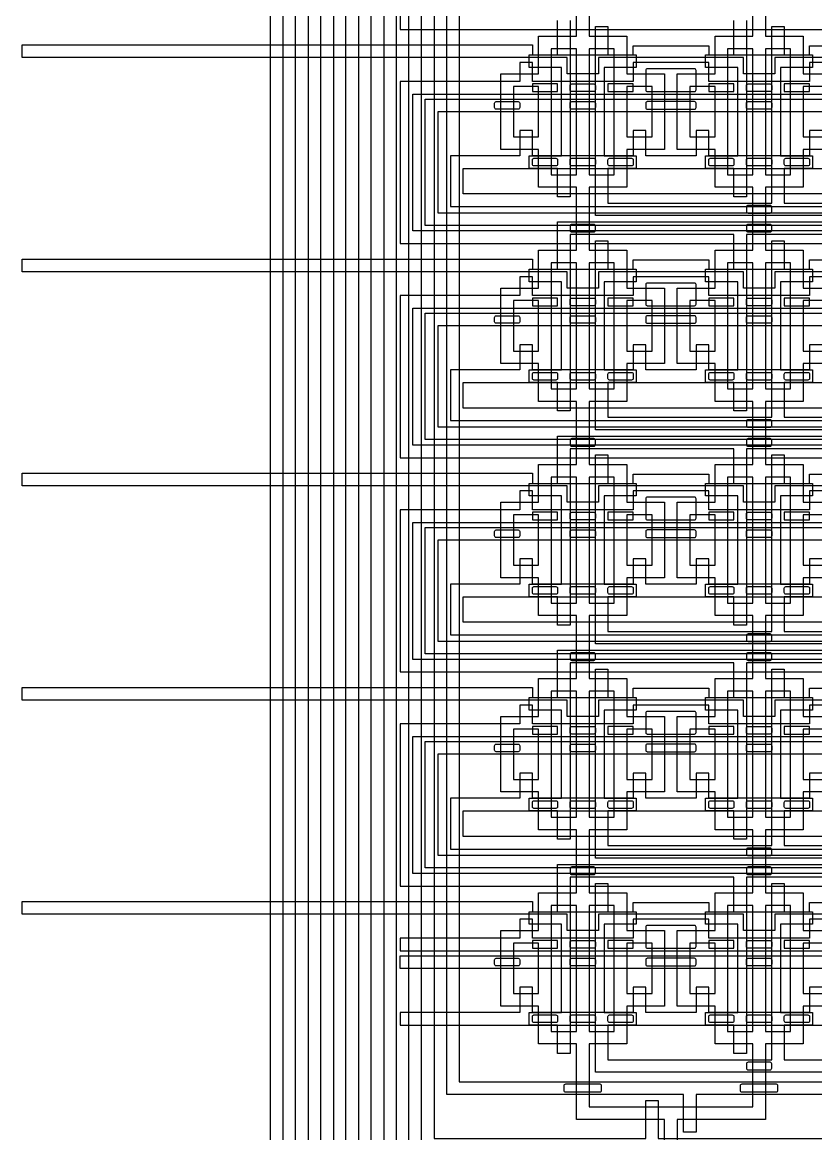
# Model space of a CAD drawing. Extents: x 0 to 194465, y -118660 to 40475.
# Drawn here: x 14962 to 21262, y 9110 to 17933 of the extents above; entities that cross this region are included whole.
import ezdxf

# ---------------------------------------------------------------- set-up
doc = ezdxf.new("R2010")
doc.units = 13
for name, color, linetype in [('Control 1 - Push up', 6, 'Continuous'), ('Control 2 - Push down', 1, 'Continuous'), ('Flow', 5, 'Continuous')]:
    doc.layers.add(name, color=color, linetype=linetype)

msp = doc.modelspace()

# ---------------------------------------------------------------- linework, layer by layer
at = {"layer": 'Control 1 - Push up'}
for points in [[(21812.498876, 19313.1072), (21212.498876, 19313.1072), (21212.498876, 19163.1072), (20412.498876, 19163.1072), (20412.498876, 19313.1072), (19812.498876, 19313.1072), (19812.498876, 19163.1072), (19012.498876, 19163.1072), (19012.498876, 19313.1072), (18912.498876, 19313.1072), (18912.498876, 19163.106938), (17962.498876, 19163.106938), (17962.498876, 17876.067922), (41462.498876, 17876.067922)], [(22087.498876, 17653.1072), (20937.498876, 17653.1072), (20937.498876, 17523.1072), (20687.498876, 17523.1072), (20687.498876, 17653.1072), (19537.498876, 17653.1072), (19537.498876, 17523.1072), (19287.498876, 17523.1072), (19287.498876, 17653.1072), (14962.498876, 17653.1072), (14962.498876, 17753.1072), (19012.498876, 17753.1072), (19012.498876, 17673.1072), (19812.498876, 17673.1072), (19812.498876, 17746.1072), (20412.498876, 17746.1072), (20412.498876, 17673.1072), (21212.498876, 17673.1072), (21212.498876, 17746.1072), (21812.498876, 17746.1072)], [(21812.498876, 17613.1072), (21212.498876, 17613.1072), (21212.498876, 17463.1072), (20412.498876, 17463.1072), (20412.498876, 17613.1072), (19812.498876, 17613.1072), (19812.498876, 17463.1072), (19012.498876, 17463.1072), (19012.498876, 17613.1072), (18912.498876, 17613.1072), (18912.498876, 17463.106938), (17962.498876, 17463.106938), (17962.498876, 16176.067922), (41462.498876, 16176.067922)], [(41562.498876, 16276.067922), (18062.498876, 16276.067922), (18062.498876, 17363.106939), (41562.498876, 17363.107199)], [(41662.498876, 16320.606938), (18162.498876, 16320.606938), (18162.498876, 17323.106938), (41662.498876, 17323.1072)], [(41762.498876, 17223.1072), (18262.498876, 17223.1072), (18262.498876, 16420.606938), (41762.498876, 16420.606938)], [(21312.498876, 17073.1072), (21212.498876, 17073.1072), (21212.498876, 16873.1072), (20412.498876, 16873.1072), (20412.498876, 17073.1072), (20312.498876, 17073.1072), (20312.498876, 16873.1072), (19912.498876, 16873.1072), (19912.498876, 17073.1072), (19812.498876, 17073.1072), (19812.498876, 16873.1072), (19012.498876, 16873.1072), (19012.498876, 17073.1072), (18912.498876, 17073.1072), (18912.498876, 16873.1072), (18362.498876, 16873.1072), (18362.498876, 16470.606938), (41862.498876, 16470.606938)], [(41962.498876, 16570.606938), (18462.498876, 16570.606938), (18462.498876, 16773.1072), (41962.498876, 16773.1072)], [(22087.498876, 15953.1072), (20937.498876, 15953.1072), (20937.498876, 15823.1072), (20687.498876, 15823.1072), (20687.498876, 15953.1072), (19537.498876, 15953.1072), (19537.498876, 15823.1072), (19287.498876, 15823.1072), (19287.498876, 15953.1072), (14962.498876, 15953.1072), (14962.498876, 16053.1072), (19012.498876, 16053.1072), (19012.498876, 15973.1072), (19812.498876, 15973.1072), (19812.498876, 16046.1072), (20412.498876, 16046.1072), (20412.498876, 15973.1072), (21212.498876, 15973.1072), (21212.498876, 16046.1072), (21812.498876, 16046.1072)], [(21812.498876, 15913.1072), (21212.498876, 15913.1072), (21212.498876, 15763.1072), (20412.498876, 15763.1072), (20412.498876, 15913.1072), (19812.498876, 15913.1072), (19812.498876, 15763.1072), (19012.498876, 15763.1072), (19012.498876, 15913.1072), (18912.498876, 15913.1072), (18912.498876, 15763.106938), (17962.498876, 15763.106938), (17962.498876, 14476.067922), (41462.498876, 14476.067922)], [(41562.498876, 14576.067922), (18062.498876, 14576.067922), (18062.498876, 15663.106939), (41562.498876, 15663.107199)], [(41662.498876, 14620.606938), (18162.498876, 14620.606938), (18162.498876, 15623.106938), (41662.498876, 15623.1072)], [(41762.498876, 15523.1072), (18262.498876, 15523.1072), (18262.498876, 14720.606938), (41762.498876, 14720.606938)], [(21312.498876, 15373.1072), (21212.498876, 15373.1072), (21212.498876, 15173.1072), (20412.498876, 15173.1072), (20412.498876, 15373.1072), (20312.498876, 15373.1072), (20312.498876, 15173.1072), (19912.498876, 15173.1072), (19912.498876, 15373.1072), (19812.498876, 15373.1072), (19812.498876, 15173.1072), (19012.498876, 15173.1072), (19012.498876, 15373.1072), (18912.498876, 15373.1072), (18912.498876, 15173.1072), (18362.498876, 15173.1072), (18362.498876, 14770.606938), (41862.498876, 14770.606938)], [(41962.498876, 14870.606938), (18462.498876, 14870.606938), (18462.498876, 15073.1072), (41962.498876, 15073.1072)], [(22087.498876, 14253.1072), (20937.498876, 14253.1072), (20937.498876, 14123.1072), (20687.498876, 14123.1072), (20687.498876, 14253.1072), (19537.498876, 14253.1072), (19537.498876, 14123.1072), (19287.498876, 14123.1072), (19287.498876, 14253.1072), (14962.498876, 14253.1072), (14962.498876, 14353.1072), (19012.498876, 14353.1072), (19012.498876, 14273.1072), (19812.498876, 14273.1072), (19812.498876, 14346.1072), (20412.498876, 14346.1072), (20412.498876, 14273.1072), (21212.498876, 14273.1072), (21212.498876, 14346.1072), (21812.498876, 14346.1072)], [(21812.498876, 14213.1072), (21212.498876, 14213.1072), (21212.498876, 14063.1072), (20412.498876, 14063.1072), (20412.498876, 14213.1072), (19812.498876, 14213.1072), (19812.498876, 14063.1072), (19012.498876, 14063.1072), (19012.498876, 14213.1072), (18912.498876, 14213.1072), (18912.498876, 14063.106938), (17962.498876, 14063.106938), (17962.498876, 12776.067922), (41462.498876, 12776.067922)], [(41562.498876, 12876.067922), (18062.498876, 12876.067922), (18062.498876, 13963.106939), (41562.498876, 13963.107199)], [(41662.498876, 12920.606938), (18162.498876, 12920.606938), (18162.498876, 13923.106938), (41662.498876, 13923.1072)], [(41762.498876, 13823.1072), (18262.498876, 13823.1072), (18262.498876, 13020.606938), (41762.498876, 13020.606938)], [(21312.498876, 13673.1072), (21212.498876, 13673.1072), (21212.498876, 13473.1072), (20412.498876, 13473.1072), (20412.498876, 13673.1072), (20312.498876, 13673.1072), (20312.498876, 13473.1072), (19912.498876, 13473.1072), (19912.498876, 13673.1072), (19812.498876, 13673.1072), (19812.498876, 13473.1072), (19012.498876, 13473.1072), (19012.498876, 13673.1072), (18912.498876, 13673.1072), (18912.498876, 13473.1072), (18362.498876, 13473.1072), (18362.498876, 13070.606938), (41862.498876, 13070.606938)], [(41962.498876, 13170.606938), (18462.498876, 13170.606938), (18462.498876, 13373.1072), (41962.498876, 13373.1072)], [(22087.498876, 12553.1072), (20937.498876, 12553.1072), (20937.498876, 12423.1072), (20687.498876, 12423.1072), (20687.498876, 12553.1072), (19537.498876, 12553.1072), (19537.498876, 12423.1072), (19287.498876, 12423.1072), (19287.498876, 12553.1072), (14962.498876, 12553.1072), (14962.498876, 12653.1072), (19012.498876, 12653.1072), (19012.498876, 12573.1072), (19812.498876, 12573.1072), (19812.498876, 12646.1072), (20412.498876, 12646.1072), (20412.498876, 12573.1072), (21212.498876, 12573.1072), (21212.498876, 12646.1072), (21812.498876, 12646.1072)], [(21812.498876, 12513.1072), (21212.498876, 12513.1072), (21212.498876, 12363.1072), (20412.498876, 12363.1072), (20412.498876, 12513.1072), (19812.498876, 12513.1072), (19812.498876, 12363.1072), (19012.498876, 12363.1072), (19012.498876, 12513.1072), (18912.498876, 12513.1072), (18912.498876, 12363.106938), (17962.498876, 12363.106938), (17962.498876, 11076.067922), (41462.498876, 11076.067922)], [(41562.498876, 11176.067922), (18062.498876, 11176.067922), (18062.498876, 12263.106939), (41562.498876, 12263.107199)], [(41662.498876, 11220.606938), (18162.498876, 11220.606938), (18162.498876, 12223.106938), (41662.498876, 12223.1072)], [(41762.498876, 12123.1072), (18262.498876, 12123.1072), (18262.498876, 11320.606938), (41762.498876, 11320.606938)], [(21312.498876, 11973.1072), (21212.498876, 11973.1072), (21212.498876, 11773.1072), (20412.498876, 11773.1072), (20412.498876, 11973.1072), (20312.498876, 11973.1072), (20312.498876, 11773.1072), (19912.498876, 11773.1072), (19912.498876, 11973.1072), (19812.498876, 11973.1072), (19812.498876, 11773.1072), (19012.498876, 11773.1072), (19012.498876, 11973.1072), (18912.498876, 11973.1072), (18912.498876, 11773.1072), (18362.498876, 11773.1072), (18362.498876, 11370.606938), (41862.498876, 11370.606938)], [(41962.498876, 11470.606938), (18462.498876, 11470.606938), (18462.498876, 11673.1072), (41962.498876, 11673.1072)], [(22087.498876, 10853.1072), (20937.498876, 10853.1072), (20937.498876, 10723.1072), (20687.498876, 10723.1072), (20687.498876, 10853.1072), (19537.498876, 10853.1072), (19537.498876, 10723.1072), (19287.498876, 10723.1072), (19287.498876, 10853.1072), (14962.498876, 10853.1072), (14962.498876, 10953.1072), (19012.498876, 10953.1072), (19012.498876, 10873.1072), (19812.498876, 10873.1072), (19812.498876, 10946.1072), (20412.498876, 10946.1072), (20412.498876, 10873.1072), (21212.498876, 10873.1072), (21212.498876, 10946.1072), (21812.498876, 10946.1072)], [(21812.498876, 10813.1072), (21212.498876, 10813.1072), (21212.498876, 10663.1072), (20412.498876, 10663.1072), (20412.498876, 10813.1072), (19812.498876, 10813.1072), (19812.498876, 10663.1072), (19012.498876, 10663.1072), (19012.498876, 10813.1072), (18912.498876, 10813.1072), (18912.498876, 10663.106938), (17962.498876, 10663.106938), (17962.498876, 10563.106939), (41562.498876, 10563.107199)], [(41762.498876, 10423.1072), (17962.498876, 10423.1072), (17962.498876, 10523.106936), (41662.498876, 10523.1072)], [(21312.498876, 10273.1072), (21212.498876, 10273.1072), (21212.498876, 10073.1072), (20412.498876, 10073.1072), (20412.498876, 10273.1072), (20312.498876, 10273.1072), (20312.498876, 10073.1072), (19912.498876, 10073.1072), (19912.498876, 10273.1072), (19812.498876, 10273.1072), (19812.498876, 10073.1072), (19012.498876, 10073.1072), (19012.498876, 10273.1072), (18912.498876, 10273.1072), (18912.498876, 10073.1072), (17962.498876, 10073.1072), (17962.498876, 9973.1072), (41962.498876, 9973.1072)]]:
    msp.add_lwpolyline(points, dxfattribs=at)
for points in [[(20312.498876, 17550.6072, 0.414214), (20299.998876, 17563.1072), (19924.998876, 17563.1072, 0.414214), (19912.498876, 17550.6072), (19912.498876, 17395.6072, 0.414214), (19924.998876, 17383.1072), (20299.998876, 17383.1072, 0.414214), (20312.498876, 17395.6072)], [(19324.998876, 17383.1072, -0.414214), (19312.498876, 17395.6072), (19312.498876, 17430.6072, -0.414214), (19324.998876, 17443.1072), (19499.998876, 17443.1072, -0.414214), (19512.498876, 17430.6072), (19512.498876, 17395.6072, -0.414214), (19499.998876, 17383.1072)], [(20724.998876, 17383.1072, -0.414214), (20712.498876, 17395.6072), (20712.498876, 17430.6072, -0.414214), (20724.998876, 17443.1072), (20899.998876, 17443.1072, -0.414214), (20912.498876, 17430.6072), (20912.498876, 17395.6072, -0.414214), (20899.998876, 17383.1072)], [(18724.998876, 17243.1072, -0.414214), (18712.498876, 17255.6072), (18712.498876, 17290.6072, -0.414214), (18724.998876, 17303.1072), (18899.998876, 17303.1072, -0.414214), (18912.498876, 17290.6072), (18912.498876, 17255.6072, -0.414214), (18899.998876, 17243.1072)], [(19324.998876, 17243.1072, -0.414214), (19312.498876, 17255.6072), (19312.498876, 17290.6072, -0.414214), (19324.998876, 17303.1072), (19499.998876, 17303.1072, -0.414214), (19512.498876, 17290.6072), (19512.498876, 17255.6072, -0.414214), (19499.998876, 17243.1072)], [(19924.998876, 17243.1072), (20299.998876, 17243.1072, 0.414214), (20312.498876, 17255.6072), (20312.498876, 17290.6072, 0.414214), (20299.998876, 17303.1072), (19924.998876, 17303.1072, 0.414214), (19912.498876, 17290.6072), (19912.498876, 17255.6072, 0.414214)], [(20724.998876, 17243.1072, -0.414214), (20712.498876, 17255.6072), (20712.498876, 17290.6072, -0.414214), (20724.998876, 17303.1072), (20899.998876, 17303.1072, -0.414214), (20912.498876, 17290.6072), (20912.498876, 17255.6072, -0.414214), (20899.998876, 17243.1072)], [(19024.998876, 16793.1072, -0.414214), (19012.498876, 16805.6072), (19012.498876, 16840.6072, -0.414214), (19024.998876, 16853.1072), (19199.998876, 16853.1072, -0.414214), (19212.498876, 16840.6072), (19212.498876, 16805.6072, -0.414214), (19199.998876, 16793.1072)], [(19324.998876, 16793.1072, -0.414214), (19312.498876, 16805.6072), (19312.498876, 16840.6072, -0.414214), (19324.998876, 16853.1072), (19499.998876, 16853.1072, -0.414214), (19512.498876, 16840.6072), (19512.498876, 16805.6072, -0.414214), (19499.998876, 16793.1072)], [(19624.998876, 16793.1072, -0.414214), (19612.498876, 16805.6072), (19612.498876, 16840.6072, -0.414214), (19624.998876, 16853.1072), (19799.998876, 16853.1072, -0.414214), (19812.498876, 16840.6072), (19812.498876, 16805.6072, -0.414214), (19799.998876, 16793.1072)], [(20424.998876, 16793.1072, -0.414214), (20412.498876, 16805.6072), (20412.498876, 16840.6072, -0.414214), (20424.998876, 16853.1072), (20599.998876, 16853.1072, -0.414214), (20612.498876, 16840.6072), (20612.498876, 16805.6072, -0.414214), (20599.998876, 16793.1072)], [(20724.998876, 16793.1072, -0.414214), (20712.498876, 16805.6072), (20712.498876, 16840.6072, -0.414214), (20724.998876, 16853.1072), (20899.998876, 16853.1072, -0.414214), (20912.498876, 16840.6072), (20912.498876, 16805.6072, -0.414214), (20899.998876, 16793.1072)], [(21024.998876, 16793.1072, -0.414214), (21012.498876, 16805.6072), (21012.498876, 16840.6072, -0.414214), (21024.998876, 16853.1072), (21199.998876, 16853.1072, -0.414214), (21212.498876, 16840.6072), (21212.498876, 16805.6072, -0.414214), (21199.998876, 16793.1072)], [(20312.498876, 15850.6072, 0.414214), (20299.998876, 15863.1072), (19924.998876, 15863.1072, 0.414214), (19912.498876, 15850.6072), (19912.498876, 15695.6072, 0.414214), (19924.998876, 15683.1072), (20299.998876, 15683.1072, 0.414214), (20312.498876, 15695.6072)], [(19324.998876, 15683.1072, -0.414214), (19312.498876, 15695.6072), (19312.498876, 15730.6072, -0.414214), (19324.998876, 15743.1072), (19499.998876, 15743.1072, -0.414214), (19512.498876, 15730.6072), (19512.498876, 15695.6072, -0.414214), (19499.998876, 15683.1072)], [(20724.998876, 15683.1072, -0.414214), (20712.498876, 15695.6072), (20712.498876, 15730.6072, -0.414214), (20724.998876, 15743.1072), (20899.998876, 15743.1072, -0.414214), (20912.498876, 15730.6072), (20912.498876, 15695.6072, -0.414214), (20899.998876, 15683.1072)], [(18724.998876, 15543.1072, -0.414214), (18712.498876, 15555.6072), (18712.498876, 15590.6072, -0.414214), (18724.998876, 15603.1072), (18899.998876, 15603.1072, -0.414214), (18912.498876, 15590.6072), (18912.498876, 15555.6072, -0.414214), (18899.998876, 15543.1072)], [(19324.998876, 15543.1072, -0.414214), (19312.498876, 15555.6072), (19312.498876, 15590.6072, -0.414214), (19324.998876, 15603.1072), (19499.998876, 15603.1072, -0.414214), (19512.498876, 15590.6072), (19512.498876, 15555.6072, -0.414214), (19499.998876, 15543.1072)], [(19924.998876, 15543.1072), (20299.998876, 15543.1072, 0.414214), (20312.498876, 15555.6072), (20312.498876, 15590.6072, 0.414214), (20299.998876, 15603.1072), (19924.998876, 15603.1072, 0.414214), (19912.498876, 15590.6072), (19912.498876, 15555.6072, 0.414214)], [(20724.998876, 15543.1072, -0.414214), (20712.498876, 15555.6072), (20712.498876, 15590.6072, -0.414214), (20724.998876, 15603.1072), (20899.998876, 15603.1072, -0.414214), (20912.498876, 15590.6072), (20912.498876, 15555.6072, -0.414214), (20899.998876, 15543.1072)], [(19024.998876, 15093.1072, -0.414214), (19012.498876, 15105.6072), (19012.498876, 15140.6072, -0.414214), (19024.998876, 15153.1072), (19199.998876, 15153.1072, -0.414214), (19212.498876, 15140.6072), (19212.498876, 15105.6072, -0.414214), (19199.998876, 15093.1072)], [(19324.998876, 15093.1072, -0.414214), (19312.498876, 15105.6072), (19312.498876, 15140.6072, -0.414214), (19324.998876, 15153.1072), (19499.998876, 15153.1072, -0.414214), (19512.498876, 15140.6072), (19512.498876, 15105.6072, -0.414214), (19499.998876, 15093.1072)], [(19624.998876, 15093.1072, -0.414214), (19612.498876, 15105.6072), (19612.498876, 15140.6072, -0.414214), (19624.998876, 15153.1072), (19799.998876, 15153.1072, -0.414214), (19812.498876, 15140.6072), (19812.498876, 15105.6072, -0.414214), (19799.998876, 15093.1072)], [(20424.998876, 15093.1072, -0.414214), (20412.498876, 15105.6072), (20412.498876, 15140.6072, -0.414214), (20424.998876, 15153.1072), (20599.998876, 15153.1072, -0.414214), (20612.498876, 15140.6072), (20612.498876, 15105.6072, -0.414214), (20599.998876, 15093.1072)], [(20724.998876, 15093.1072, -0.414214), (20712.498876, 15105.6072), (20712.498876, 15140.6072, -0.414214), (20724.998876, 15153.1072), (20899.998876, 15153.1072, -0.414214), (20912.498876, 15140.6072), (20912.498876, 15105.6072, -0.414214), (20899.998876, 15093.1072)], [(21024.998876, 15093.1072, -0.414214), (21012.498876, 15105.6072), (21012.498876, 15140.6072, -0.414214), (21024.998876, 15153.1072), (21199.998876, 15153.1072, -0.414214), (21212.498876, 15140.6072), (21212.498876, 15105.6072, -0.414214), (21199.998876, 15093.1072)], [(20312.498876, 14150.6072, 0.414214), (20299.998876, 14163.1072), (19924.998876, 14163.1072, 0.414214), (19912.498876, 14150.6072), (19912.498876, 13995.6072, 0.414214), (19924.998876, 13983.1072), (20299.998876, 13983.1072, 0.414214), (20312.498876, 13995.6072)], [(19324.998876, 13983.1072, -0.414214), (19312.498876, 13995.6072), (19312.498876, 14030.6072, -0.414214), (19324.998876, 14043.1072), (19499.998876, 14043.1072, -0.414214), (19512.498876, 14030.6072), (19512.498876, 13995.6072, -0.414214), (19499.998876, 13983.1072)], [(20724.998876, 13983.1072, -0.414214), (20712.498876, 13995.6072), (20712.498876, 14030.6072, -0.414214), (20724.998876, 14043.1072), (20899.998876, 14043.1072, -0.414214), (20912.498876, 14030.6072), (20912.498876, 13995.6072, -0.414214), (20899.998876, 13983.1072)], [(18724.998876, 13843.1072, -0.414214), (18712.498876, 13855.6072), (18712.498876, 13890.6072, -0.414214), (18724.998876, 13903.1072), (18899.998876, 13903.1072, -0.414214), (18912.498876, 13890.6072), (18912.498876, 13855.6072, -0.414214), (18899.998876, 13843.1072)], [(19324.998876, 13843.1072, -0.414214), (19312.498876, 13855.6072), (19312.498876, 13890.6072, -0.414214), (19324.998876, 13903.1072), (19499.998876, 13903.1072, -0.414214), (19512.498876, 13890.6072), (19512.498876, 13855.6072, -0.414214), (19499.998876, 13843.1072)], [(19924.998876, 13843.1072), (20299.998876, 13843.1072, 0.414214), (20312.498876, 13855.6072), (20312.498876, 13890.6072, 0.414214), (20299.998876, 13903.1072), (19924.998876, 13903.1072, 0.414214), (19912.498876, 13890.6072), (19912.498876, 13855.6072, 0.414214)], [(20724.998876, 13843.1072, -0.414214), (20712.498876, 13855.6072), (20712.498876, 13890.6072, -0.414214), (20724.998876, 13903.1072), (20899.998876, 13903.1072, -0.414214), (20912.498876, 13890.6072), (20912.498876, 13855.6072, -0.414214), (20899.998876, 13843.1072)], [(19024.998876, 13393.1072, -0.414214), (19012.498876, 13405.6072), (19012.498876, 13440.6072, -0.414214), (19024.998876, 13453.1072), (19199.998876, 13453.1072, -0.414214), (19212.498876, 13440.6072), (19212.498876, 13405.6072, -0.414214), (19199.998876, 13393.1072)], [(19324.998876, 13393.1072, -0.414214), (19312.498876, 13405.6072), (19312.498876, 13440.6072, -0.414214), (19324.998876, 13453.1072), (19499.998876, 13453.1072, -0.414214), (19512.498876, 13440.6072), (19512.498876, 13405.6072, -0.414214), (19499.998876, 13393.1072)], [(19624.998876, 13393.1072, -0.414214), (19612.498876, 13405.6072), (19612.498876, 13440.6072, -0.414214), (19624.998876, 13453.1072), (19799.998876, 13453.1072, -0.414214), (19812.498876, 13440.6072), (19812.498876, 13405.6072, -0.414214), (19799.998876, 13393.1072)], [(20424.998876, 13393.1072, -0.414214), (20412.498876, 13405.6072), (20412.498876, 13440.6072, -0.414214), (20424.998876, 13453.1072), (20599.998876, 13453.1072, -0.414214), (20612.498876, 13440.6072), (20612.498876, 13405.6072, -0.414214), (20599.998876, 13393.1072)], [(20724.998876, 13393.1072, -0.414214), (20712.498876, 13405.6072), (20712.498876, 13440.6072, -0.414214), (20724.998876, 13453.1072), (20899.998876, 13453.1072, -0.414214), (20912.498876, 13440.6072), (20912.498876, 13405.6072, -0.414214), (20899.998876, 13393.1072)], [(21024.998876, 13393.1072, -0.414214), (21012.498876, 13405.6072), (21012.498876, 13440.6072, -0.414214), (21024.998876, 13453.1072), (21199.998876, 13453.1072, -0.414214), (21212.498876, 13440.6072), (21212.498876, 13405.6072, -0.414214), (21199.998876, 13393.1072)], [(20312.498876, 12450.6072, 0.414214), (20299.998876, 12463.1072), (19924.998876, 12463.1072, 0.414214), (19912.498876, 12450.6072), (19912.498876, 12295.6072, 0.414214), (19924.998876, 12283.1072), (20299.998876, 12283.1072, 0.414214), (20312.498876, 12295.6072)], [(19324.998876, 12283.1072, -0.414214), (19312.498876, 12295.6072), (19312.498876, 12330.6072, -0.414214), (19324.998876, 12343.1072), (19499.998876, 12343.1072, -0.414214), (19512.498876, 12330.6072), (19512.498876, 12295.6072, -0.414214), (19499.998876, 12283.1072)], [(20724.998876, 12283.1072, -0.414214), (20712.498876, 12295.6072), (20712.498876, 12330.6072, -0.414214), (20724.998876, 12343.1072), (20899.998876, 12343.1072, -0.414214), (20912.498876, 12330.6072), (20912.498876, 12295.6072, -0.414214), (20899.998876, 12283.1072)], [(18724.998876, 12143.1072, -0.414214), (18712.498876, 12155.6072), (18712.498876, 12190.6072, -0.414214), (18724.998876, 12203.1072), (18899.998876, 12203.1072, -0.414214), (18912.498876, 12190.6072), (18912.498876, 12155.6072, -0.414214), (18899.998876, 12143.1072)], [(19324.998876, 12143.1072, -0.414214), (19312.498876, 12155.6072), (19312.498876, 12190.6072, -0.414214), (19324.998876, 12203.1072), (19499.998876, 12203.1072, -0.414214), (19512.498876, 12190.6072), (19512.498876, 12155.6072, -0.414214), (19499.998876, 12143.1072)], [(19924.998876, 12143.1072), (20299.998876, 12143.1072, 0.414214), (20312.498876, 12155.6072), (20312.498876, 12190.6072, 0.414214), (20299.998876, 12203.1072), (19924.998876, 12203.1072, 0.414214), (19912.498876, 12190.6072), (19912.498876, 12155.6072, 0.414214)], [(20724.998876, 12143.1072, -0.414214), (20712.498876, 12155.6072), (20712.498876, 12190.6072, -0.414214), (20724.998876, 12203.1072), (20899.998876, 12203.1072, -0.414214), (20912.498876, 12190.6072), (20912.498876, 12155.6072, -0.414214), (20899.998876, 12143.1072)], [(19024.998876, 11693.1072, -0.414214), (19012.498876, 11705.6072), (19012.498876, 11740.6072, -0.414214), (19024.998876, 11753.1072), (19199.998876, 11753.1072, -0.414214), (19212.498876, 11740.6072), (19212.498876, 11705.6072, -0.414214), (19199.998876, 11693.1072)], [(19324.998876, 11693.1072, -0.414214), (19312.498876, 11705.6072), (19312.498876, 11740.6072, -0.414214), (19324.998876, 11753.1072), (19499.998876, 11753.1072, -0.414214), (19512.498876, 11740.6072), (19512.498876, 11705.6072, -0.414214), (19499.998876, 11693.1072)], [(19624.998876, 11693.1072, -0.414214), (19612.498876, 11705.6072), (19612.498876, 11740.6072, -0.414214), (19624.998876, 11753.1072), (19799.998876, 11753.1072, -0.414214), (19812.498876, 11740.6072), (19812.498876, 11705.6072, -0.414214), (19799.998876, 11693.1072)], [(20424.998876, 11693.1072, -0.414214), (20412.498876, 11705.6072), (20412.498876, 11740.6072, -0.414214), (20424.998876, 11753.1072), (20599.998876, 11753.1072, -0.414214), (20612.498876, 11740.6072), (20612.498876, 11705.6072, -0.414214), (20599.998876, 11693.1072)], [(20724.998876, 11693.1072, -0.414214), (20712.498876, 11705.6072), (20712.498876, 11740.6072, -0.414214), (20724.998876, 11753.1072), (20899.998876, 11753.1072, -0.414214), (20912.498876, 11740.6072), (20912.498876, 11705.6072, -0.414214), (20899.998876, 11693.1072)], [(21024.998876, 11693.1072, -0.414214), (21012.498876, 11705.6072), (21012.498876, 11740.6072, -0.414214), (21024.998876, 11753.1072), (21199.998876, 11753.1072, -0.414214), (21212.498876, 11740.6072), (21212.498876, 11705.6072, -0.414214), (21199.998876, 11693.1072)], [(20312.498876, 10750.6072, 0.414214), (20299.998876, 10763.1072), (19924.998876, 10763.1072, 0.414214), (19912.498876, 10750.6072), (19912.498876, 10595.6072, 0.414214), (19924.998876, 10583.1072), (20299.998876, 10583.1072, 0.414214), (20312.498876, 10595.6072)], [(19324.998876, 10583.1072, -0.414214), (19312.498876, 10595.6072), (19312.498876, 10630.6072, -0.414214), (19324.998876, 10643.1072), (19499.998876, 10643.1072, -0.414214), (19512.498876, 10630.6072), (19512.498876, 10595.6072, -0.414214), (19499.998876, 10583.1072)], [(20724.998876, 10583.1072, -0.414214), (20712.498876, 10595.6072), (20712.498876, 10630.6072, -0.414214), (20724.998876, 10643.1072), (20899.998876, 10643.1072, -0.414214), (20912.498876, 10630.6072), (20912.498876, 10595.6072, -0.414214), (20899.998876, 10583.1072)], [(18724.998876, 10443.1072, -0.414214), (18712.498876, 10455.6072), (18712.498876, 10490.6072, -0.414214), (18724.998876, 10503.1072), (18899.998876, 10503.1072, -0.414214), (18912.498876, 10490.6072), (18912.498876, 10455.6072, -0.414214), (18899.998876, 10443.1072)], [(19324.998876, 10443.1072, -0.414214), (19312.498876, 10455.6072), (19312.498876, 10490.6072, -0.414214), (19324.998876, 10503.1072), (19499.998876, 10503.1072, -0.414214), (19512.498876, 10490.6072), (19512.498876, 10455.6072, -0.414214), (19499.998876, 10443.1072)], [(19924.998876, 10443.1072), (20299.998876, 10443.1072, 0.414214), (20312.498876, 10455.6072), (20312.498876, 10490.6072, 0.414214), (20299.998876, 10503.1072), (19924.998876, 10503.1072, 0.414214), (19912.498876, 10490.6072), (19912.498876, 10455.6072, 0.414214)], [(20724.998876, 10443.1072, -0.414214), (20712.498876, 10455.6072), (20712.498876, 10490.6072, -0.414214), (20724.998876, 10503.1072), (20899.998876, 10503.1072, -0.414214), (20912.498876, 10490.6072), (20912.498876, 10455.6072, -0.414214), (20899.998876, 10443.1072)], [(19024.998876, 9993.1072, -0.414214), (19012.498876, 10005.6072), (19012.498876, 10040.6072, -0.414214), (19024.998876, 10053.1072), (19199.998876, 10053.1072, -0.414214), (19212.498876, 10040.6072), (19212.498876, 10005.6072, -0.414214), (19199.998876, 9993.1072)], [(19324.998876, 9993.1072, -0.414214), (19312.498876, 10005.6072), (19312.498876, 10040.6072, -0.414214), (19324.998876, 10053.1072), (19499.998876, 10053.1072, -0.414214), (19512.498876, 10040.6072), (19512.498876, 10005.6072, -0.414214), (19499.998876, 9993.1072)], [(19624.998876, 9993.1072, -0.414214), (19612.498876, 10005.6072), (19612.498876, 10040.6072, -0.414214), (19624.998876, 10053.1072), (19799.998876, 10053.1072, -0.414214), (19812.498876, 10040.6072), (19812.498876, 10005.6072, -0.414214), (19799.998876, 9993.1072)], [(20424.998876, 9993.1072, -0.414214), (20412.498876, 10005.6072), (20412.498876, 10040.6072, -0.414214), (20424.998876, 10053.1072), (20599.998876, 10053.1072, -0.414214), (20612.498876, 10040.6072), (20612.498876, 10005.6072, -0.414214), (20599.998876, 9993.1072)], [(20724.998876, 9993.1072, -0.414214), (20712.498876, 10005.6072), (20712.498876, 10040.6072, -0.414214), (20724.998876, 10053.1072), (20899.998876, 10053.1072, -0.414214), (20912.498876, 10040.6072), (20912.498876, 10005.6072, -0.414214), (20899.998876, 9993.1072)], [(21024.998876, 9993.1072, -0.414214), (21012.498876, 10005.6072), (21012.498876, 10040.6072, -0.414214), (21024.998876, 10053.1072), (21199.998876, 10053.1072, -0.414214), (21212.498876, 10040.6072), (21212.498876, 10005.6072, -0.414214), (21199.998876, 9993.1072)]]:
    msp.add_lwpolyline(points, format="xyb", close=True, dxfattribs=at)
for points in [[(19212.498876, 17443.1072), (19012.498876, 17443.1072), (19012.498876, 17383.1072), (19212.498876, 17383.1072)], [(19812.498876, 17443.1072), (19612.498876, 17443.1072), (19612.498876, 17383.1072), (19812.498876, 17383.1072)], [(20612.498876, 17443.1072), (20412.498876, 17443.1072), (20412.498876, 17383.1072), (20612.498876, 17383.1072)], [(21212.498876, 17443.1072), (21012.498876, 17443.1072), (21012.498876, 17383.1072), (21212.498876, 17383.1072)], [(19212.498876, 15743.1072), (19012.498876, 15743.1072), (19012.498876, 15683.1072), (19212.498876, 15683.1072)], [(19812.498876, 15743.1072), (19612.498876, 15743.1072), (19612.498876, 15683.1072), (19812.498876, 15683.1072)], [(20612.498876, 15743.1072), (20412.498876, 15743.1072), (20412.498876, 15683.1072), (20612.498876, 15683.1072)], [(21212.498876, 15743.1072), (21012.498876, 15743.1072), (21012.498876, 15683.1072), (21212.498876, 15683.1072)], [(19212.498876, 14043.1072), (19012.498876, 14043.1072), (19012.498876, 13983.1072), (19212.498876, 13983.1072)], [(19812.498876, 14043.1072), (19612.498876, 14043.1072), (19612.498876, 13983.1072), (19812.498876, 13983.1072)], [(20612.498876, 14043.1072), (20412.498876, 14043.1072), (20412.498876, 13983.1072), (20612.498876, 13983.1072)], [(21212.498876, 14043.1072), (21012.498876, 14043.1072), (21012.498876, 13983.1072), (21212.498876, 13983.1072)], [(19212.498876, 12343.1072), (19012.498876, 12343.1072), (19012.498876, 12283.1072), (19212.498876, 12283.1072)], [(19812.498876, 12343.1072), (19612.498876, 12343.1072), (19612.498876, 12283.1072), (19812.498876, 12283.1072)], [(20612.498876, 12343.1072), (20412.498876, 12343.1072), (20412.498876, 12283.1072), (20612.498876, 12283.1072)], [(21212.498876, 12343.1072), (21012.498876, 12343.1072), (21012.498876, 12283.1072), (21212.498876, 12283.1072)], [(19212.498876, 10643.1072), (19012.498876, 10643.1072), (19012.498876, 10583.1072), (19212.498876, 10583.1072)], [(19812.498876, 10643.1072), (19612.498876, 10643.1072), (19612.498876, 10583.1072), (19812.498876, 10583.1072)], [(20612.498876, 10643.1072), (20412.498876, 10643.1072), (20412.498876, 10583.1072), (20612.498876, 10583.1072)], [(21212.498876, 10643.1072), (21012.498876, 10643.1072), (21012.498876, 10583.1072), (21212.498876, 10583.1072)]]:
    msp.add_lwpolyline(points, close=True, dxfattribs=at)
at = {"layer": 'Control 2 - Push down'}
for points in [[(44962.498876, 25448.1072), (29812.498876, 25448.1072), (29812.498876, 25148.1072), (29712.498876, 25148.1072), (29712.498876, 25448.1072), (17032.498876, 25448.1072), (17032.498876, 7273.1072), (29712.498876, 7273.1072), (29712.498876, 7573.1072), (29812.498876, 7573.1072), (29812.498876, 7273.1072), (30462.498876, 7273.1072), (30462.498876, 7173.1072), (16932.498876, 7173.1072), (16932.498876, 25548.1072), (44962.498876, 25548.1072)], [(17232.498876, 24998.1072), (17232.498876, 7723.1072), (36062.498876, 7723.1072), (36062.498876, 7623.1072), (30112.498876, 7623.1072), (30112.498876, 7323.1072), (30012.498876, 7323.1072), (30012.498876, 7623.1072), (17132.498876, 7623.1072), (17132.498876, 25098.1072), (30012.498876, 25098.1072), (30012.498876, 25398.1072), (30112.498876, 25398.1072), (30112.498876, 25098.1072), (44962.498876, 25098.1072), (44962.498876, 24998.1072)], [(35412.498876, 24848.1072), (35412.498876, 24548.1072), (35312.498876, 24548.1072), (35312.498876, 24848.1072), (24212.498876, 24848.1072), (24212.498876, 24548.1072), (24112.498876, 24548.1072), (24112.498876, 24848.1072), (17432.498876, 24848.1072), (17432.498876, 7873.1072), (24112.498876, 7873.1072), (24112.498876, 8173.1072), (24212.498876, 8173.1072), (24212.498876, 7873.1072), (35312.498876, 7873.1072), (35312.498876, 8173.1072), (35412.498876, 8173.1072), (35412.498876, 7873.1072), (36062.498876, 7873.1072), (36062.498876, 7773.1072), (17332.498876, 7773.1072), (17332.498876, 24948.1072), (44962.498876, 24948.1072), (44962.498876, 24848.1072)], [(17632.498876, 24398.1072), (17632.498876, 8323.1072), (38862.498876, 8323.1072), (38862.498876, 8223.1072), (35712.498876, 8223.1072), (35712.498876, 7923.1072), (35612.498876, 7923.1072), (35612.498876, 8223.1072), (24512.498876, 8223.1072), (24512.498876, 7923.1072), (24412.498876, 7923.1072), (24412.498876, 8223.1072), (17532.498876, 8223.1072), (17532.498876, 24498.1072), (24412.498876, 24498.1072), (24412.498876, 24798.1072), (24512.498876, 24798.1072), (24512.498876, 24498.1072), (35612.498876, 24498.1072), (35612.498876, 24798.1072), (35712.498876, 24798.1072), (35712.498876, 24498.1072), (44962.498876, 24498.1072), (44962.498876, 24398.1072)]]:
    msp.add_lwpolyline(points, close=True, dxfattribs=at)
for points in [[(38862.498876, 8373.1072), (17732.498876, 8373.1072), (17732.498876, 24348.1072), (44962.498876, 24348.1072)], [(21312.498876, 24248.1072), (17832.498876, 24248.1072), (17832.498876, 8473.1072), (21312.498876, 8473.1072)], [(21612.498876, 23898.1072), (17932.498876, 23898.1072), (17932.498876, 8823.1072), (21612.498876, 8823.1072)], [(40262.498876, 8923.1072), (18032.498876, 8923.1072), (18032.498876, 23798.1072), (44962.498876, 23798.1072)], [(40262.498876, 8973.1072), (18132.498876, 8973.1072), (18132.498876, 23748.1072), (44962.498876, 23748.1072)], [(22712.498876, 23648.1072), (20012.498876, 23648.1072), (20012.498876, 23348.1072), (19912.498876, 23348.1072), (19912.498876, 23648.1072), (18232.498876, 23648.1072), (18232.498876, 9073.1072), (19912.498876, 9073.1072), (19912.498876, 9373.1072), (20012.498876, 9373.1072), (20012.498876, 9073.1072), (22712.498876, 9073.1072)], [(23012.498876, 9423.1072), (20312.498876, 9423.1072), (20312.498876, 9123.1072), (20212.498876, 9123.1072), (20212.498876, 9423.1072), (18332.498876, 9423.1072), (18332.498876, 23298.1072), (20212.498876, 23298.1072), (20212.498876, 23598.1072), (20312.498876, 23598.1072), (20312.498876, 23298.1072), (23012.498876, 23298.1072)], [(44962.498876, 23198.1072), (18432.498876, 23198.1072), (18432.498876, 9523.1072), (40962.498876, 9523.1072)], [(19312.498876, 17948.1072), (19312.498876, 16548.1072), (19212.498876, 16548.1072), (19212.498876, 16773.1072), (18987.498876, 16773.1072), (18987.498876, 16873.1072), (19242.498876, 16873.1072), (19242.498876, 17573.1072), (18987.498876, 17573.1072), (18987.498876, 17673.1072), (19212.498876, 17673.1072), (19212.498876, 17948.1072)], [(20712.498876, 17948.1072), (20712.498876, 16548.1072), (20612.498876, 16548.1072), (20612.498876, 16773.1072), (20387.498876, 16773.1072), (20387.498876, 16873.1072), (20642.498876, 16873.1072), (20642.498876, 17573.1072), (20387.498876, 17573.1072), (20387.498876, 17673.1072), (20612.498876, 17673.1072), (20612.498876, 17948.1072)], [(44962.498876, 16398.1072), (19512.498876, 16398.1072), (19512.498876, 16498.1072), (19512.498876, 17898.1072), (19612.498876, 17898.1072), (19612.498876, 17673.1072), (19837.498876, 17673.1072), (19837.498876, 17573.1072), (19582.498876, 17573.1072), (19582.498876, 16873.1072), (19837.498876, 16873.1072), (19837.498876, 16773.1072), (19612.498876, 16773.1072), (19612.498876, 16498.1072), (20912.498876, 16498.1072), (20912.498876, 17898.1072), (21012.498876, 17898.1072), (21012.498876, 17673.1072), (21237.498876, 17673.1072), (21237.498876, 17573.1072), (20982.498876, 17573.1072), (20982.498876, 16873.1072), (21237.498876, 16873.1072), (21237.498876, 16773.1072), (21012.498876, 16773.1072), (21012.498876, 16498.1072), (22312.498876, 16498.1072)], [(22012.498876, 16248.1072), (20712.498876, 16248.1072), (20712.498876, 14848.1072), (20612.498876, 14848.1072), (20612.498876, 15073.1072), (20387.498876, 15073.1072), (20387.498876, 15173.1072), (20642.498876, 15173.1072), (20642.498876, 15873.1072), (20387.498876, 15873.1072), (20387.498876, 15973.1072), (20612.498876, 15973.1072), (20612.498876, 16248.1072), (19312.498876, 16248.1072), (19312.498876, 14848.1072), (19212.498876, 14848.1072), (19212.498876, 15073.1072), (18987.498876, 15073.1072), (18987.498876, 15173.1072), (19242.498876, 15173.1072), (19242.498876, 15873.1072), (18987.498876, 15873.1072), (18987.498876, 15973.1072), (19212.498876, 15973.1072), (19212.498876, 16248.1072), (19212.498876, 16348.1072), (44962.498876, 16348.1072)], [(44962.498876, 14698.1072), (19512.498876, 14698.1072), (19512.498876, 14798.1072), (19512.498876, 16198.1072), (19612.498876, 16198.1072), (19612.498876, 15973.1072), (19837.498876, 15973.1072), (19837.498876, 15873.1072), (19582.498876, 15873.1072), (19582.498876, 15173.1072), (19837.498876, 15173.1072), (19837.498876, 15073.1072), (19612.498876, 15073.1072), (19612.498876, 14798.1072), (20912.498876, 14798.1072), (20912.498876, 16198.1072), (21012.498876, 16198.1072), (21012.498876, 15973.1072), (21237.498876, 15973.1072), (21237.498876, 15873.1072), (20982.498876, 15873.1072), (20982.498876, 15173.1072), (21237.498876, 15173.1072), (21237.498876, 15073.1072), (21012.498876, 15073.1072), (21012.498876, 14798.1072), (22312.498876, 14798.1072)], [(22012.498876, 14548.1072), (20712.498876, 14548.1072), (20712.498876, 13148.1072), (20612.498876, 13148.1072), (20612.498876, 13373.1072), (20387.498876, 13373.1072), (20387.498876, 13473.1072), (20642.498876, 13473.1072), (20642.498876, 14173.1072), (20387.498876, 14173.1072), (20387.498876, 14273.1072), (20612.498876, 14273.1072), (20612.498876, 14548.1072), (19312.498876, 14548.1072), (19312.498876, 13148.1072), (19212.498876, 13148.1072), (19212.498876, 13373.1072), (18987.498876, 13373.1072), (18987.498876, 13473.1072), (19242.498876, 13473.1072), (19242.498876, 14173.1072), (18987.498876, 14173.1072), (18987.498876, 14273.1072), (19212.498876, 14273.1072), (19212.498876, 14548.1072), (19212.498876, 14648.1072), (44962.498876, 14648.1072)], [(44962.498876, 12998.1072), (19512.498876, 12998.1072), (19512.498876, 13098.1072), (19512.498876, 14498.1072), (19612.498876, 14498.1072), (19612.498876, 14273.1072), (19837.498876, 14273.1072), (19837.498876, 14173.1072), (19582.498876, 14173.1072), (19582.498876, 13473.1072), (19837.498876, 13473.1072), (19837.498876, 13373.1072), (19612.498876, 13373.1072), (19612.498876, 13098.1072), (20912.498876, 13098.1072), (20912.498876, 14498.1072), (21012.498876, 14498.1072), (21012.498876, 14273.1072), (21237.498876, 14273.1072), (21237.498876, 14173.1072), (20982.498876, 14173.1072), (20982.498876, 13473.1072), (21237.498876, 13473.1072), (21237.498876, 13373.1072), (21012.498876, 13373.1072), (21012.498876, 13098.1072), (22312.498876, 13098.1072)], [(22012.498876, 12848.1072), (20712.498876, 12848.1072), (20712.498876, 11448.1072), (20612.498876, 11448.1072), (20612.498876, 11673.1072), (20387.498876, 11673.1072), (20387.498876, 11773.1072), (20642.498876, 11773.1072), (20642.498876, 12473.1072), (20387.498876, 12473.1072), (20387.498876, 12573.1072), (20612.498876, 12573.1072), (20612.498876, 12848.1072), (19312.498876, 12848.1072), (19312.498876, 11448.1072), (19212.498876, 11448.1072), (19212.498876, 11673.1072), (18987.498876, 11673.1072), (18987.498876, 11773.1072), (19242.498876, 11773.1072), (19242.498876, 12473.1072), (18987.498876, 12473.1072), (18987.498876, 12573.1072), (19212.498876, 12573.1072), (19212.498876, 12848.1072), (19212.498876, 12948.1072), (44962.498876, 12948.1072)], [(44962.498876, 11298.1072), (19512.498876, 11298.1072), (19512.498876, 11398.1072), (19512.498876, 12798.1072), (19612.498876, 12798.1072), (19612.498876, 12573.1072), (19837.498876, 12573.1072), (19837.498876, 12473.1072), (19582.498876, 12473.1072), (19582.498876, 11773.1072), (19837.498876, 11773.1072), (19837.498876, 11673.1072), (19612.498876, 11673.1072), (19612.498876, 11398.1072), (20912.498876, 11398.1072), (20912.498876, 12798.1072), (21012.498876, 12798.1072), (21012.498876, 12573.1072), (21237.498876, 12573.1072), (21237.498876, 12473.1072), (20982.498876, 12473.1072), (20982.498876, 11773.1072), (21237.498876, 11773.1072), (21237.498876, 11673.1072), (21012.498876, 11673.1072), (21012.498876, 11398.1072), (22312.498876, 11398.1072)], [(22012.498876, 11148.1072), (20712.498876, 11148.1072), (20712.498876, 9748.1072), (20612.498876, 9748.1072), (20612.498876, 9973.1072), (20387.498876, 9973.1072), (20387.498876, 10073.1072), (20642.498876, 10073.1072), (20642.498876, 10773.1072), (20387.498876, 10773.1072), (20387.498876, 10873.1072), (20612.498876, 10873.1072), (20612.498876, 11148.1072), (19312.498876, 11148.1072), (19312.498876, 9748.1072), (19212.498876, 9748.1072), (19212.498876, 9973.1072), (18987.498876, 9973.1072), (18987.498876, 10073.1072), (19242.498876, 10073.1072), (19242.498876, 10773.1072), (18987.498876, 10773.1072), (18987.498876, 10873.1072), (19212.498876, 10873.1072), (19212.498876, 11148.1072), (19212.498876, 11248.1072), (44962.498876, 11248.1072)], [(44962.498876, 9598.1072), (19512.498876, 9598.1072), (19512.498876, 9698.1072), (19512.498876, 11098.1072), (19612.498876, 11098.1072), (19612.498876, 10873.1072), (19837.498876, 10873.1072), (19837.498876, 10773.1072), (19582.498876, 10773.1072), (19582.498876, 10073.1072), (19837.498876, 10073.1072), (19837.498876, 9973.1072), (19612.498876, 9973.1072), (19612.498876, 9698.1072), (20912.498876, 9698.1072), (20912.498876, 11098.1072), (21012.498876, 11098.1072), (21012.498876, 10873.1072), (21237.498876, 10873.1072), (21237.498876, 10773.1072), (20982.498876, 10773.1072), (20982.498876, 10073.1072), (21237.498876, 10073.1072), (21237.498876, 9973.1072), (21012.498876, 9973.1072), (21012.498876, 9698.1072), (22312.498876, 9698.1072)]]:
    msp.add_lwpolyline(points, dxfattribs=at)
for points in [[(20899.998876, 16478.1072), (20724.998876, 16478.1072, 0.414214), (20712.498876, 16465.6072), (20712.498876, 16430.6072, 0.414214), (20724.998876, 16418.1072), (20899.998876, 16418.1072, 0.414214), (20912.498876, 16430.6072), (20912.498876, 16465.6072, 0.414214)], [(19499.998876, 16328.1072), (19324.998876, 16328.1072, 0.414214), (19312.498876, 16315.6072), (19312.498876, 16280.6072, 0.414214), (19324.998876, 16268.1072), (19499.998876, 16268.1072, 0.414214), (19512.498876, 16280.6072), (19512.498876, 16315.6072, 0.414214)], [(20899.998876, 16328.1072), (20724.998876, 16328.1072, 0.414214), (20712.498876, 16315.6072), (20712.498876, 16280.6072, 0.414214), (20724.998876, 16268.1072), (20899.998876, 16268.1072, 0.414214), (20912.498876, 16280.6072), (20912.498876, 16315.6072, 0.414214)], [(20899.998876, 14778.1072), (20724.998876, 14778.1072, 0.414214), (20712.498876, 14765.6072), (20712.498876, 14730.6072, 0.414214), (20724.998876, 14718.1072), (20899.998876, 14718.1072, 0.414214), (20912.498876, 14730.6072), (20912.498876, 14765.6072, 0.414214)], [(19499.998876, 14628.1072), (19324.998876, 14628.1072, 0.414214), (19312.498876, 14615.6072), (19312.498876, 14580.6072, 0.414214), (19324.998876, 14568.1072), (19499.998876, 14568.1072, 0.414214), (19512.498876, 14580.6072), (19512.498876, 14615.6072, 0.414214)], [(20899.998876, 14628.1072), (20724.998876, 14628.1072, 0.414214), (20712.498876, 14615.6072), (20712.498876, 14580.6072, 0.414214), (20724.998876, 14568.1072), (20899.998876, 14568.1072, 0.414214), (20912.498876, 14580.6072), (20912.498876, 14615.6072, 0.414214)], [(20899.998876, 13078.1072), (20724.998876, 13078.1072, 0.414214), (20712.498876, 13065.6072), (20712.498876, 13030.6072, 0.414214), (20724.998876, 13018.1072), (20899.998876, 13018.1072, 0.414214), (20912.498876, 13030.6072), (20912.498876, 13065.6072, 0.414214)], [(19499.998876, 12928.1072), (19324.998876, 12928.1072, 0.414214), (19312.498876, 12915.6072), (19312.498876, 12880.6072, 0.414214), (19324.998876, 12868.1072), (19499.998876, 12868.1072, 0.414214), (19512.498876, 12880.6072), (19512.498876, 12915.6072, 0.414214)], [(20899.998876, 12928.1072), (20724.998876, 12928.1072, 0.414214), (20712.498876, 12915.6072), (20712.498876, 12880.6072, 0.414214), (20724.998876, 12868.1072), (20899.998876, 12868.1072, 0.414214), (20912.498876, 12880.6072), (20912.498876, 12915.6072, 0.414214)], [(20899.998876, 11378.1072), (20724.998876, 11378.1072, 0.414214), (20712.498876, 11365.6072), (20712.498876, 11330.6072, 0.414214), (20724.998876, 11318.1072), (20899.998876, 11318.1072, 0.414214), (20912.498876, 11330.6072), (20912.498876, 11365.6072, 0.414214)], [(19499.998876, 11228.1072), (19324.998876, 11228.1072, 0.414214), (19312.498876, 11215.6072), (19312.498876, 11180.6072, 0.414214), (19324.998876, 11168.1072), (19499.998876, 11168.1072, 0.414214), (19512.498876, 11180.6072), (19512.498876, 11215.6072, 0.414214)], [(20899.998876, 11228.1072), (20724.998876, 11228.1072, 0.414214), (20712.498876, 11215.6072), (20712.498876, 11180.6072, 0.414214), (20724.998876, 11168.1072), (20899.998876, 11168.1072, 0.414214), (20912.498876, 11180.6072), (20912.498876, 11215.6072, 0.414214)], [(20899.998876, 9678.1072), (20724.998876, 9678.1072, 0.414214), (20712.498876, 9665.6072), (20712.498876, 9630.6072, 0.414214), (20724.998876, 9618.1072), (20899.998876, 9618.1072, 0.414214), (20912.498876, 9630.6072), (20912.498876, 9665.6072, 0.414214)], [(19262.498876, 9490.6072), (19262.498876, 9455.6072, 0.414214), (19274.998876, 9443.1072), (19549.998876, 9443.1072, 0.414214), (19562.498876, 9455.6072), (19562.498876, 9490.6072, 0.414214), (19549.998876, 9503.1072), (19274.998876, 9503.1072, 0.414214)], [(20662.498876, 9490.6072), (20662.498876, 9455.6072, 0.414214), (20674.998876, 9443.1072), (20949.998876, 9443.1072, 0.414214), (20962.498876, 9455.6072), (20962.498876, 9490.6072, 0.414214), (20949.998876, 9503.1072), (20674.998876, 9503.1072, 0.414214)]]:
    msp.add_lwpolyline(points, format="xyb", close=True, dxfattribs=at)
at = {"layer": 'Flow'}
for points in [[(21462.498876, 18623.1072), (21162.498876, 18623.1072), (21162.498876, 18323.1072), (20862.498876, 18323.1072), (20862.498876, 18073.1072), (20862.498876, 17823.1072), (21162.498876, 17823.1072), (21162.498876, 17523.1072), (21462.498876, 17523.1072)], [(20062.498876, 8623.1072), (20062.498876, 9223.1072), (19362.498876, 9223.1072), (19362.498876, 9573.1072), (19362.498876, 9823.1072), (19062.498876, 9823.1072), (19062.498876, 10123.1072), (18762.498876, 10123.1072), (18762.498876, 10723.1072), (19062.498876, 10723.1072), (19062.498876, 11023.1072), (19362.498876, 11023.1072), (19362.498876, 11273.1072), (19362.498876, 11523.1072), (19062.498876, 11523.1072), (19062.498876, 11823.1072), (18762.498876, 11823.1072), (18762.498876, 12423.1072), (19062.498876, 12423.1072), (19062.498876, 12723.1072), (19362.498876, 12723.1072), (19362.498876, 12973.1072), (19362.498876, 13223.1072), (19062.498876, 13223.1072), (19062.498876, 13523.1072), (18762.498876, 13523.1072), (18762.498876, 14123.1072), (19062.498876, 14123.1072), (19062.498876, 14423.1072), (19362.498876, 14423.1072), (19362.498876, 14673.1072), (19362.498876, 14923.1072), (19062.498876, 14923.1072), (19062.498876, 15223.1072), (18762.498876, 15223.1072), (18762.498876, 15823.1072), (19062.498876, 15823.1072), (19062.498876, 16123.1072), (19362.498876, 16123.1072), (19362.498876, 16373.1072), (19362.498876, 16623.1072), (19062.498876, 16623.1072), (19062.498876, 16923.1072), (18762.498876, 16923.1072), (18762.498876, 17523.1072), (19062.498876, 17523.1072), (19062.498876, 17823.1072), (19362.498876, 17823.1072), (19362.498876, 18073.1072)], [(19462.498876, 18073.1072), (19462.498876, 17823.1072), (19762.498876, 17823.1072), (19762.498876, 17523.1072), (20062.498876, 17523.1072), (20062.498876, 16923.1072), (19762.498876, 16923.1072), (19762.498876, 16623.1072), (19462.498876, 16623.1072), (19462.498876, 16373.1072), (19462.498876, 16123.1072), (19762.498876, 16123.1072), (19762.498876, 15823.1072), (20062.498876, 15823.1072), (20062.498876, 15223.1072), (19762.498876, 15223.1072), (19762.498876, 14923.1072), (19462.498876, 14923.1072), (19462.498876, 14673.1072), (19462.498876, 14423.1072), (19762.498876, 14423.1072), (19762.498876, 14123.1072), (20062.498876, 14123.1072), (20062.498876, 13523.1072), (19762.498876, 13523.1072), (19762.498876, 13223.1072), (19462.498876, 13223.1072), (19462.498876, 12973.1072), (19462.498876, 12723.1072), (19762.498876, 12723.1072), (19762.498876, 12423.1072), (20062.498876, 12423.1072), (20062.498876, 11823.1072), (19762.498876, 11823.1072), (19762.498876, 11523.1072), (19462.498876, 11523.1072), (19462.498876, 11273.1072), (19462.498876, 11023.1072), (19762.498876, 11023.1072), (19762.498876, 10723.1072), (20062.498876, 10723.1072), (20062.498876, 10123.1072), (19762.498876, 10123.1072), (19762.498876, 9823.1072), (19462.498876, 9823.1072), (19462.498876, 9573.1072), (19462.498876, 9323.1072), (20762.498876, 9323.1072), (20762.498876, 9573.1072), (20762.498876, 9823.1072), (20462.498876, 9823.1072), (20462.498876, 10123.1072), (20162.498876, 10123.1072), (20162.498876, 10723.1072), (20462.498876, 10723.1072), (20462.498876, 11023.1072), (20762.498876, 11023.1072), (20762.498876, 11273.1072), (20762.498876, 11523.1072), (20462.498876, 11523.1072), (20462.498876, 11823.1072), (20162.498876, 11823.1072), (20162.498876, 12423.1072), (20462.498876, 12423.1072), (20462.498876, 12723.1072), (20762.498876, 12723.1072), (20762.498876, 12973.1072), (20762.498876, 13223.1072), (20462.498876, 13223.1072), (20462.498876, 13523.1072), (20162.498876, 13523.1072), (20162.498876, 14123.1072), (20462.498876, 14123.1072), (20462.498876, 14423.1072), (20762.498876, 14423.1072), (20762.498876, 14673.1072), (20762.498876, 14923.1072), (20462.498876, 14923.1072), (20462.498876, 15223.1072), (20162.498876, 15223.1072), (20162.498876, 15823.1072), (20462.498876, 15823.1072), (20462.498876, 16123.1072), (20762.498876, 16123.1072), (20762.498876, 16373.1072), (20762.498876, 16623.1072), (20462.498876, 16623.1072), (20462.498876, 16923.1072), (20162.498876, 16923.1072), (20162.498876, 17523.1072), (20462.498876, 17523.1072), (20462.498876, 17823.1072), (20762.498876, 17823.1072), (20762.498876, 18073.1072)], [(21462.498876, 16923.1072), (21162.498876, 16923.1072), (21162.498876, 16623.1072), (20862.498876, 16623.1072), (20862.498876, 16373.1072), (20862.498876, 16123.1072), (21162.498876, 16123.1072), (21162.498876, 15823.1072), (21462.498876, 15823.1072)], [(21462.498876, 15223.1072), (21162.498876, 15223.1072), (21162.498876, 14923.1072), (20862.498876, 14923.1072), (20862.498876, 14673.1072), (20862.498876, 14423.1072), (21162.498876, 14423.1072), (21162.498876, 14123.1072), (21462.498876, 14123.1072)], [(21462.498876, 13523.1072), (21162.498876, 13523.1072), (21162.498876, 13223.1072), (20862.498876, 13223.1072), (20862.498876, 12973.1072), (20862.498876, 12723.1072), (21162.498876, 12723.1072), (21162.498876, 12423.1072), (21462.498876, 12423.1072)], [(21462.498876, 11823.1072), (21162.498876, 11823.1072), (21162.498876, 11523.1072), (20862.498876, 11523.1072), (20862.498876, 11273.1072), (20862.498876, 11023.1072), (21162.498876, 11023.1072), (21162.498876, 10723.1072), (21462.498876, 10723.1072)], [(21462.498876, 10123.1072), (21162.498876, 10123.1072), (21162.498876, 9823.1072), (20862.498876, 9823.1072), (20862.498876, 9573.1072), (20862.498876, 9223.1072), (20162.498876, 9223.1072), (20162.498876, 8723.1072), (22862.498876, 8723.1072)]]:
    msp.add_lwpolyline(points, dxfattribs=at)
for points in [[(19362.498876, 16723.1072), (19362.498876, 17723.1072), (19162.498876, 17723.1072), (19162.498876, 16723.1072)], [(19662.498876, 17723.1072), (19462.498876, 17723.1072), (19462.498876, 16723.1072), (19662.498876, 16723.1072)], [(20762.498876, 16723.1072), (20762.498876, 17723.1072), (20562.498876, 17723.1072), (20562.498876, 16723.1072)], [(21062.498876, 17723.1072), (20862.498876, 17723.1072), (20862.498876, 16723.1072), (21062.498876, 16723.1072)], [(19062.498876, 17023.1072), (19062.498876, 17423.1072), (18862.498876, 17423.1072), (18862.498876, 17023.1072)], [(19962.498876, 17423.1072), (19762.498876, 17423.1072), (19762.498876, 17023.1072), (19962.498876, 17023.1072)], [(20462.498876, 17023.1072), (20462.498876, 17423.1072), (20262.498876, 17423.1072), (20262.498876, 17023.1072)], [(21362.498876, 17423.1072), (21162.498876, 17423.1072), (21162.498876, 17023.1072), (21362.498876, 17023.1072)], [(19362.498876, 15023.1072), (19362.498876, 16023.1072), (19162.498876, 16023.1072), (19162.498876, 15023.1072)], [(19662.498876, 16023.1072), (19462.498876, 16023.1072), (19462.498876, 15023.1072), (19662.498876, 15023.1072)], [(20762.498876, 15023.1072), (20762.498876, 16023.1072), (20562.498876, 16023.1072), (20562.498876, 15023.1072)], [(21062.498876, 16023.1072), (20862.498876, 16023.1072), (20862.498876, 15023.1072), (21062.498876, 15023.1072)], [(19062.498876, 15323.1072), (19062.498876, 15723.1072), (18862.498876, 15723.1072), (18862.498876, 15323.1072)], [(19962.498876, 15723.1072), (19762.498876, 15723.1072), (19762.498876, 15323.1072), (19962.498876, 15323.1072)], [(20462.498876, 15323.1072), (20462.498876, 15723.1072), (20262.498876, 15723.1072), (20262.498876, 15323.1072)], [(21362.498876, 15723.1072), (21162.498876, 15723.1072), (21162.498876, 15323.1072), (21362.498876, 15323.1072)], [(19362.498876, 13323.1072), (19362.498876, 14323.1072), (19162.498876, 14323.1072), (19162.498876, 13323.1072)], [(19662.498876, 14323.1072), (19462.498876, 14323.1072), (19462.498876, 13323.1072), (19662.498876, 13323.1072)], [(20762.498876, 13323.1072), (20762.498876, 14323.1072), (20562.498876, 14323.1072), (20562.498876, 13323.1072)], [(21062.498876, 14323.1072), (20862.498876, 14323.1072), (20862.498876, 13323.1072), (21062.498876, 13323.1072)], [(19062.498876, 13623.1072), (19062.498876, 14023.1072), (18862.498876, 14023.1072), (18862.498876, 13623.1072)], [(19962.498876, 14023.1072), (19762.498876, 14023.1072), (19762.498876, 13623.1072), (19962.498876, 13623.1072)], [(20462.498876, 13623.1072), (20462.498876, 14023.1072), (20262.498876, 14023.1072), (20262.498876, 13623.1072)], [(21362.498876, 14023.1072), (21162.498876, 14023.1072), (21162.498876, 13623.1072), (21362.498876, 13623.1072)], [(19362.498876, 11623.1072), (19362.498876, 12623.1072), (19162.498876, 12623.1072), (19162.498876, 11623.1072)], [(19662.498876, 12623.1072), (19462.498876, 12623.1072), (19462.498876, 11623.1072), (19662.498876, 11623.1072)], [(20762.498876, 11623.1072), (20762.498876, 12623.1072), (20562.498876, 12623.1072), (20562.498876, 11623.1072)], [(21062.498876, 12623.1072), (20862.498876, 12623.1072), (20862.498876, 11623.1072), (21062.498876, 11623.1072)], [(19062.498876, 11923.1072), (19062.498876, 12323.1072), (18862.498876, 12323.1072), (18862.498876, 11923.1072)], [(19962.498876, 12323.1072), (19762.498876, 12323.1072), (19762.498876, 11923.1072), (19962.498876, 11923.1072)], [(20462.498876, 11923.1072), (20462.498876, 12323.1072), (20262.498876, 12323.1072), (20262.498876, 11923.1072)], [(21362.498876, 12323.1072), (21162.498876, 12323.1072), (21162.498876, 11923.1072), (21362.498876, 11923.1072)], [(19362.498876, 9923.1072), (19362.498876, 10923.1072), (19162.498876, 10923.1072), (19162.498876, 9923.1072)], [(19662.498876, 10923.1072), (19462.498876, 10923.1072), (19462.498876, 9923.1072), (19662.498876, 9923.1072)], [(20762.498876, 9923.1072), (20762.498876, 10923.1072), (20562.498876, 10923.1072), (20562.498876, 9923.1072)], [(21062.498876, 10923.1072), (20862.498876, 10923.1072), (20862.498876, 9923.1072), (21062.498876, 9923.1072)], [(19062.498876, 10223.1072), (19062.498876, 10623.1072), (18862.498876, 10623.1072), (18862.498876, 10223.1072)], [(19962.498876, 10623.1072), (19762.498876, 10623.1072), (19762.498876, 10223.1072), (19962.498876, 10223.1072)], [(20462.498876, 10223.1072), (20462.498876, 10623.1072), (20262.498876, 10623.1072), (20262.498876, 10223.1072)], [(21362.498876, 10623.1072), (21162.498876, 10623.1072), (21162.498876, 10223.1072), (21362.498876, 10223.1072)]]:
    msp.add_lwpolyline(points, close=True, dxfattribs=at)

doc.saveas('drawing.dxf')
